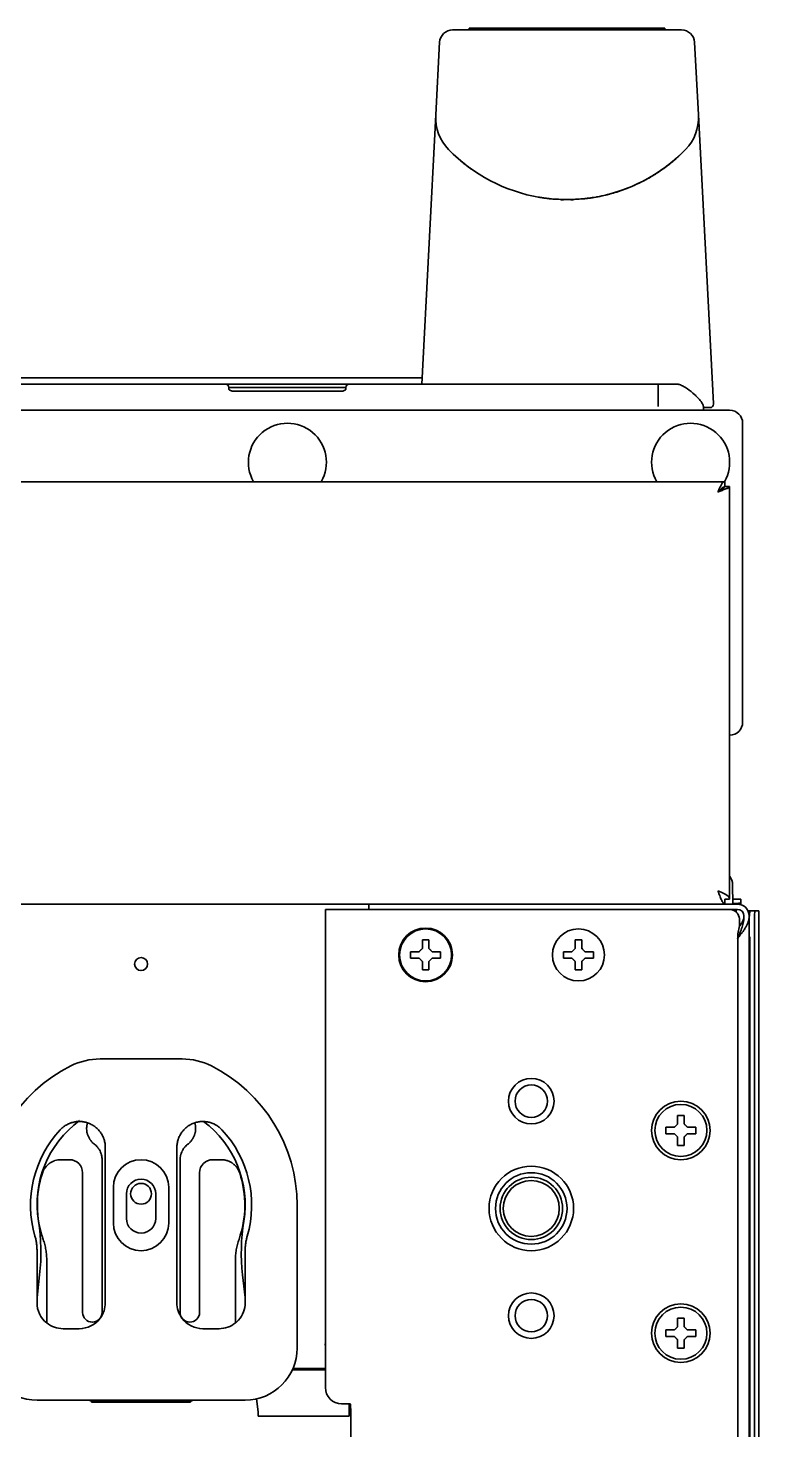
# Model space of a CAD drawing. Extents: x 6769 to 10051, y -94 to 2900.
# Drawn here: x 8959.7 to 9072.1, y 2684.2 to 2899.9 of the extents above; entities that cross this region are included whole.
import ezdxf

# ---------------------------------------------------------------- set-up
doc = ezdxf.new("R2010")
doc.units = 0
doc.header["$LTSCALE"] = 5
doc.layers.add('1', color=7, linetype='CONTINUOUS', true_color=0xffffff)

msp = doc.modelspace()

# ---------------------------------------------------------------- linework, layer by layer
at = {"layer": '1', "color": 7, "linetype": 'Continuous', "lineweight": 35}
for p, q in [((9024.96, 2899.63), (9029.97, 2899.63)), ((9027.51, 2899.93), (9029.51, 2899.93)), ((9027.51, 2899.93), (9027.51, 2899.63)), ((9029.51, 2899.93), (9055.61, 2899.93)), ((9029.97, 2899.63), (9055.16, 2899.63)), ((9055.16, 2899.63), (9060.17, 2899.63)), ((9055.61, 2899.93), (9057.61, 2899.93)), ((9057.61, 2899.93), (9057.61, 2899.63)), ((9022.96, 2897.73), (9022.38, 2886.58)), ((9062.75, 2886.58), (9062.16, 2897.73)), ((9020.21, 2845.13), (9022.38, 2886.58)), ((9062.75, 2886.58), (9065.08, 2842.15)), ((8942.55, 2846.13), (9020.26, 2846.13)), ((8942.57, 2845.13), (8990.06, 2845.13)), ((8990.07, 2845.13), (9009.06, 2845.13)), ((9009.06, 2845.13), (9056.56, 2845.13)), ((9056.56, 2845.13), (9059.55, 2845.13)), ((8990.57, 2844.63), (9008.56, 2844.63)), ((9007.81, 2844.06), (8991.31, 2844.06)), ((8538.56, 2841.13), (9067.56, 2841.13)), ((9063.52, 2841.7), (9063.55, 2841.7)), ((9063.55, 2841.7), (9063.52, 2841.7)), ((9063.55, 2841.7), (9063.56, 2841.13)), ((9064.58, 2841.53), (9063.58, 2841.53)), ((9069.56, 2793.13), (9069.56, 2839.13)), ((8539.32, 2830.13), (9066.8, 2830.13)), ((9066.8, 2830.13), (9066.8, 2829.37)), ((9067.56, 2829.33), (9067.56, 2765.89)), ((9068.01, 2768.16), (9068.06, 2765.13)), ((8594.07, 2765.13), (9012.06, 2765.13)), ((9012.06, 2764.33), (9012.06, 2765.13)), ((9012.06, 2765.13), (9014.06, 2765.13)), ((9014.06, 2765.13), (9068.76, 2765.13)), ((9067.56, 2765.89), (9066.82, 2765.89)), ((9069.26, 2765.93), (9068.05, 2765.93)), ((9069.26, 2765.93), (9069.26, 2765.93)), ((9069.26, 2765.34), (9069.26, 2765.93)), ((9069.26, 2765.34), (9069.26, 2765.06)), ((9005.4, 2764.33), (9068.76, 2764.33)), ((9005.4, 2764.33), (9005.4, 2690.77)), ((9012.06, 2764.33), (9014.06, 2764.33)), ((9068.56, 2763.94), (9068.56, 2764.33)), ((9070.68, 2764.13), (9070.38, 2764.13)), ((9070.56, 2763.33), (9070.56, 2252.93)), ((9070.68, 2764.13), (9071.48, 2764.13)), ((9072.06, 2764.13), (9071.48, 2764.13)), ((9072.06, 2764.13), (9072.06, 2764.13)), ((9072.06, 2170.23), (9072.06, 2764.13)), ((9068.83, 2760.57), (9069.06, 2761.78)), ((9070.58, 2757.62), (9070.58, 2762.13)), ((9071.38, 2762.13), (9071.38, 2172.23)), ((9068.82, 2759.86), (9068.82, 2681.61)), ((9070.6, 2758.13), (9070.6, 2760.13)), ((9070.6, 2760.13), (9070.65, 2760.13)), ((9070.65, 2760.13), (9070.65, 2758.13)), ((9018.51, 2757.33), (9018.51, 2757.83)), ((9018.51, 2756.83), (9018.51, 2757.33)), ((9023.11, 2757.83), (9023.11, 2757.33)), ((9023.11, 2757.33), (9023.11, 2756.83)), ((9042.01, 2757.33), (9042.01, 2757.83)), ((9042.01, 2756.83), (9042.01, 2757.33)), ((9046.61, 2757.83), (9046.61, 2757.33)), ((9046.61, 2757.33), (9046.61, 2756.83)), ((9070.56, 2757.63), (9070.6, 2757.63)), ((9070.6, 2657.13), (9070.6, 2758.13)), ((9070.65, 2758.13), (9070.65, 2657.13)), ((8970.76, 2741.33), (8983.37, 2741.33)), ((9057.76, 2730.33), (9057.76, 2730.83)), ((9062.36, 2730.83), (9062.36, 2730.33)), ((9057.76, 2729.83), (9057.76, 2730.33)), ((9062.36, 2730.33), (9062.36, 2729.83)), ((8971.56, 2703.83), (8971.56, 2727.7)), ((8982.56, 2727.7), (8982.56, 2703.83)), ((8966.07, 2725.83), (8964.75, 2725.83)), ((8971.06, 2725.83), (8971.06, 2702.33)), ((8983.06, 2702.33), (8983.06, 2725.83)), ((8989.38, 2725.83), (8988.06, 2725.83)), ((8968.06, 2702.33), (8968.06, 2723.83)), ((8986.06, 2723.83), (8986.06, 2702.33)), ((8972.81, 2721.58), (8972.81, 2716.08)), ((8974.81, 2720.58), (8974.81, 2716.78)), ((8979.31, 2716.78), (8979.31, 2720.58)), ((8981.31, 2716.08), (8981.31, 2721.58)), ((9001.06, 2718.83), (9001.06, 2696.83)), ((8961.06, 2711.83), (8961.06, 2703.83)), ((8993.06, 2703.83), (8993.06, 2711.83)), ((8962.56, 2710.27), (8962.56, 2700.7)), ((8991.56, 2700.7), (8991.56, 2710.27)), ((8961.06, 2704.65), (8961.46, 2708.13)), ((8992.66, 2708.13), (8993.06, 2704.65)), ((8965.06, 2699.83), (8967.56, 2699.83)), ((8986.56, 2699.83), (8989.06, 2699.83)), ((9057.76, 2699.13), (9057.76, 2699.63)), ((9057.76, 2698.63), (9057.76, 2699.13)), ((9062.36, 2699.63), (9062.36, 2699.13)), ((9062.36, 2699.13), (9062.36, 2698.63)), ((9005.4, 2693.51), (9000.34, 2693.51)), ((9005.4, 2693.71), (9000.43, 2693.71)), ((8993.06, 2688.83), (8961.06, 2688.83)), ((8969.08, 2688.83), (8969.56, 2688.63)), ((8969.46, 2688.53), (8969.46, 2688.67)), ((8984.66, 2688.53), (8969.46, 2688.53)), ((8969.56, 2688.63), (8969.56, 2688.53)), ((8969.56, 2688.63), (8984.56, 2688.63)), ((8984.56, 2688.63), (8984.97, 2688.79)), ((8984.56, 2688.53), (8984.56, 2688.63)), ((8984.66, 2688.67), (8984.66, 2688.53)), ((8994.83, 2689.02), (8995.06, 2687.03)), ((9007.9, 2688.27), (9009.23, 2688.27)), ((9009.06, 2687.03), (9009.06, 2688.27)), ((9009.23, 2688.27), (9009.26, 2688.24)), ((9009.26, 2687.86), (9009.26, 2688.24)), ((9009.26, 2687.86), (9009.31, 2687.33)), ((8995.06, 2687.03), (8995.06, 2686.37)), ((8995.06, 2686.37), (9009.06, 2686.37)), ((9009.06, 2687.03), (9009.06, 2686.37)), ((9009.31, 2682.13), (9009.31, 2687.33))]:
    msp.add_line(p, q, dxfattribs=at)
for centre, radius in [((9020.81, 2757.33), 4.13), ((9020.81, 2757.33), 4), ((9044.31, 2757.33), 4), ((8977.06, 2755.93), 1), ((9037.06, 2734.83), 3.5), ((9037.06, 2734.83), 2.5), ((9060.06, 2730.33), 4.5), ((9060.06, 2730.33), 4), ((9037.06, 2718.33), 6.5), ((8977.06, 2720.58), 1.6), ((9037.06, 2718.33), 5.5), ((9037.06, 2718.33), 4.8), ((9037.06, 2718.33), 4.3), ((9037.06, 2701.83), 3.5), ((9037.06, 2701.83), 2.5), ((9060.06, 2699.13), 4.5), ((9060.06, 2699.13), 4)]:
    msp.add_circle(centre, radius, dxfattribs=at)
for centre, radius, start, end in [((9024.96, 2897.63), 2, 90, 177), ((9060.17, 2897.63), 2, 3, 90), ((9029.37, 2886.21), 7, 177, 180.4098), ((9029.37, 2886.11), 7, 177, 224.1229), ((9055.76, 2886.11), 7, 315.8771, 3), ((9055.76, 2886.21), 7, 358.8701, 3), ((9042.56, 2898.91), 25.38, 224.1229, 260.5127), ((9042.56, 2898.91), 25.38, 279.4873, 315.8771), ((8990.06, 2844.63), 0.5, 0, 90), ((9009.06, 2844.63), 0.5, 90, 180), ((9064.58, 2842.03), 0.5, 270, 3), ((9064.58, 2842.13), 0.5, 354.7024, 3), ((9067.56, 2839.13), 2, 0, 90), ((8999.56, 2833.13), 6, 329.9728, 210.0272), ((9061.56, 2833.13), 6, 329.9728, 210.0272), ((9067.56, 2793.13), 2, 270, 0), ((9066.01, 2768.13), 2, 1, 39.0739), ((9068.76, 2763.33), 1.8, 0, 90), ((9068.76, 2763.33), 1, 0, 90), ((8970.76, 2731.33), 10, 90, 116.7655), ((8983.37, 2731.33), 10, 63.2345, 90), ((8977.06, 2718.83), 24, 116.7655, 180), ((8977.06, 2718.83), 24, 0, 63.2345), ((8977.06, 2718.93), 16, 126.2491, 189.2278), ((8977.06, 2718.93), 16, 350.7722, 53.1121), ((8977.06, 2718.83), 17, 136.9472, 196.2606), ((8977.06, 2718.83), 17, 343.7394, 43.0512), ((8977.06, 2721.58), 4.25, 0, 180), ((8977.06, 2718.83), 15.95, 162.0029, 199.2463), ((8977.06, 2720.58), 2.25, 0, 180), ((8977.06, 2718.83), 15.95, 340.7537, 17.9971), ((8931.66, 2711.55), 30, 353.4511, 9.2278), ((8977.06, 2716.08), 4.25, 180, 0), ((8977.06, 2716.78), 2.25, 180, 0), ((9022.47, 2711.55), 30, 170.7722, 186.5489), ((8961.06, 2696.83), 8, 180, 270), ((8993.06, 2696.83), 8, 270, 0)]:
    msp.add_arc(centre, radius, start, end, dxfattribs=at)
for centre, major_axis, ratio, start_param, end_param in [((9067.26, 2765.34), (-2, 0), 0.052336, 1.981169, 3.141593), ((9067.56, 2762.82), (-0.95, -1.16), 0.998075, 2.485438, 3.826471), ((9070.68, 2762.13), (0, -2), 0.052336, 3.141593, 4.712389), ((9071.48, 2762.13), (0, 2), 0.052336, 0, 1.570796), ((9069.06, 2763.2), (0, -1.41), 0.006171, 0.032351, 1.304988), ((9068.83, 2759.86), (0, -0.707), 0.006171, 3.173944, 4.71856), ((8966.06, 2723.82), (-1.42, -1.42), 0.998783, 2.356803, 3.926382), ((8988.07, 2723.82), (1.42, -1.42), 0.998783, 2.356803, 3.926382), ((8965.06, 2703.83), (2.83, 2.83), 0.999695, 2.356347, 3.251938), ((8967.56, 2703.83), (-2.83, 2.83), 0.999695, 3.290549, 3.926839), ((8986.56, 2703.83), (2.83, 2.83), 0.999695, 2.356347, 2.992639), ((8989.06, 2703.83), (-2.83, 2.83), 0.999695, 3.197702, 3.926839), ((8965.06, 2703.83), (2.83, 2.83), 0.999695, 3.251938, 3.926839), ((8967.56, 2703.83), (-2.83, 2.83), 0.999695, 2.356347, 3.276261), ((8969.57, 2702.33), (1.06, 1.06), 0.998783, 2.356803, 3.926991), ((8969.56, 2702.33), (-1.06, 1.06), 0.998783, 2.356195, 3.264228), ((8969.56, 2702.33), (-1.06, 1.06), 0.998783, 3.302332, 3.926382), ((8984.57, 2702.33), (1.06, 1.06), 0.998783, 2.356803, 2.980862), ((8984.57, 2702.33), (1.06, 1.06), 0.998783, 3.018958, 3.926991), ((8986.56, 2703.83), (2.83, 2.83), 0.999695, 3.006925, 3.926839), ((8984.56, 2702.33), (-1.06, 1.06), 0.998783, 2.356195, 3.926382), ((8989.06, 2703.83), (-2.83, 2.83), 0.999695, 2.356347, 3.031247), ((9005.38, 2696.55), (0, -1), 0.017455, 1.570796, 2.879793), ((9007.9, 2690.77), (1.77, 1.77), 0.999695, 2.356347, 3.926839)]:
    msp.add_ellipse(centre, major_axis=major_axis, ratio=ratio, start_param=start_param, end_param=end_param, dxfattribs=at)
for points, knots in [([(9028.03, 2878.11), (9028.01, 2878.11), (9028, 2878.12), (9027.92, 2878.18), (9027.82, 2878.25), (9027.72, 2878.32), (9027.65, 2878.37), (9027.62, 2878.39), (9027.46, 2878.51), (9027.33, 2878.61), (9027.08, 2878.8), (9026.96, 2878.89), (9026.73, 2879.07), (9026.62, 2879.16), (9026.4, 2879.34), (9026.3, 2879.43), (9026.17, 2879.53), (9026.15, 2879.55), (9026.1, 2879.59), (9026.08, 2879.61), (9026.01, 2879.67), (9025.96, 2879.71), (9025.83, 2879.83), (9025.75, 2879.9), (9025.6, 2880.03), (9025.53, 2880.1), (9025.44, 2880.18), (9025.41, 2880.21), (9025.37, 2880.24), (9025.35, 2880.26), (9025.33, 2880.28), (9025.32, 2880.29), (9025.31, 2880.29), (9025.26, 2880.34), (9025.22, 2880.38), (9025.17, 2880.43), (9025.15, 2880.44), (9025.14, 2880.46), (9025.14, 2880.46), (9025.14, 2880.46), (9025.14, 2880.46), (9025.14, 2880.46)], [0, 0, 0, 0, 0.007534, 0.007534, 0.050336, 0.071737, 0.071737, 0.093138, 0.093138, 0.178743, 0.178743, 0.264347, 0.264347, 0.349952, 0.349952, 0.435557, 0.435557, 0.456958, 0.456958, 0.478359, 0.478359, 0.521161, 0.521161, 0.606766, 0.606766, 0.692371, 0.692371, 0.735173, 0.735173, 0.756574, 0.767275, 0.767275, 0.777975, 0.777975, 0.86358, 0.86358, 0.949184, 0.949184, 0.991987, 0.991987, 1, 1, 1, 1]), ([(9025.16, 2880.44), (9025.16, 2880.44), (9025.16, 2880.44), (9025.17, 2880.43), (9025.22, 2880.38), (9025.25, 2880.35)], [0, 0, 0, 0, 0.035881, 0.57585, 1, 1, 1, 1]), ([(9047.11, 2873.94), (9047.38, 2873.99), (9047.65, 2874.04), (9048.3, 2874.18), (9048.68, 2874.27), (9049.44, 2874.48), (9049.82, 2874.58), (9050.38, 2874.76), (9050.56, 2874.82), (9050.84, 2874.92), (9050.93, 2874.95), (9051.12, 2875.01), (9051.21, 2875.05), (9051.66, 2875.21), (9052.02, 2875.35), (9052.73, 2875.65), (9053.07, 2875.8), (9053.75, 2876.12), (9054.08, 2876.29), (9054.74, 2876.63), (9055.06, 2876.81), (9055.45, 2877.04), (9055.52, 2877.09), (9055.68, 2877.18), (9055.76, 2877.23), (9055.99, 2877.37), (9056.14, 2877.46), (9056.43, 2877.65), (9056.58, 2877.75), (9056.79, 2877.89), (9056.86, 2877.94), (9057, 2878.04), (9057.07, 2878.08), (9057.28, 2878.23), (9057.41, 2878.32), (9057.67, 2878.51), (9057.8, 2878.61), (9058.05, 2878.8), (9058.16, 2878.89), (9058.4, 2879.07), (9058.51, 2879.16), (9058.67, 2879.3), (9058.73, 2879.34), (9058.83, 2879.43), (9058.88, 2879.47), (9059.03, 2879.59), (9059.12, 2879.67), (9059.3, 2879.83), (9059.38, 2879.9), (9059.53, 2880.03), (9059.6, 2880.1), (9059.68, 2880.17), (9059.69, 2880.18), (9059.72, 2880.21), (9059.76, 2880.24), (9059.8, 2880.28), (9059.87, 2880.34), (9059.9, 2880.38), (9059.96, 2880.43), (9059.98, 2880.44), (9059.99, 2880.45), (9059.99, 2880.45), (9059.99, 2880.46), (9059.99, 2880.46), (9059.99, 2880.46), (9059.99, 2880.46), (9059.99, 2880.46), (9059.97, 2880.44), (9059.95, 2880.42), (9059.91, 2880.38), (9059.88, 2880.36), (9059.85, 2880.33), (9059.83, 2880.31), (9059.82, 2880.3), (9059.78, 2880.26), (9059.76, 2880.24), (9059.71, 2880.2), (9059.7, 2880.19), (9059.67, 2880.16), (9059.65, 2880.15), (9059.58, 2880.07), (9059.51, 2880.01), (9059.35, 2879.87), (9059.27, 2879.8), (9059.09, 2879.65), (9059, 2879.57), (9058.8, 2879.4), (9058.7, 2879.32), (9058.56, 2879.2), (9058.53, 2879.18), (9058.48, 2879.14), (9058.39, 2879.07), (9058.31, 2879), (9058.13, 2878.86), (9058.01, 2878.77), (9057.76, 2878.58), (9057.63, 2878.49), (9057.24, 2878.2), (9056.97, 2878.01), (9056.55, 2877.73), (9056.4, 2877.63), (9056.18, 2877.49), (9056.1, 2877.44), (9055.95, 2877.35), (9055.88, 2877.3), (9055.5, 2877.07), (9055.19, 2876.89), (9054.55, 2876.53), (9054.22, 2876.36), (9053.56, 2876.03), (9053.22, 2875.87), (9052.53, 2875.56), (9052.18, 2875.42), (9051.73, 2875.24), (9051.64, 2875.21), (9051.46, 2875.14), (9051.37, 2875.1), (9051.1, 2875), (9050.91, 2874.94), (9050.36, 2874.75), (9049.99, 2874.64), (9049.24, 2874.42), (9048.87, 2874.32), (9048.1, 2874.14), (9047.72, 2874.05), (9046.95, 2873.91), (9046.56, 2873.84), (9046.16, 2873.79)], [0, 0, 0, 0, 0.021926, 0.021926, 0.053477, 0.053477, 0.085028, 0.085028, 0.100803, 0.100803, 0.108691, 0.108691, 0.116579, 0.116579, 0.148129, 0.148129, 0.17968, 0.17968, 0.211231, 0.211231, 0.242782, 0.242782, 0.250669, 0.250669, 0.258557, 0.258557, 0.274332, 0.274332, 0.290108, 0.290108, 0.297995, 0.297995, 0.305883, 0.305883, 0.321659, 0.321659, 0.337434, 0.337434, 0.353209, 0.353209, 0.368985, 0.368985, 0.376872, 0.376872, 0.38476, 0.38476, 0.400535, 0.400535, 0.416311, 0.416311, 0.432086, 0.432086, 0.43603, 0.43603, 0.439974, 0.447862, 0.447862, 0.463637, 0.463637, 0.479412, 0.479412, 0.481384, 0.481384, 0.483356, 0.483356, 0.4873, 0.495188, 0.495188, 0.510963, 0.510963, 0.518851, 0.522795, 0.522795, 0.526738, 0.526738, 0.534626, 0.534626, 0.53857, 0.53857, 0.542514, 0.542514, 0.558289, 0.558289, 0.574065, 0.574065, 0.58984, 0.58984, 0.605615, 0.605615, 0.609559, 0.609559, 0.613503, 0.621391, 0.621391, 0.637166, 0.637166, 0.652942, 0.652942, 0.684492, 0.684492, 0.700268, 0.700268, 0.708155, 0.708155, 0.716043, 0.716043, 0.747594, 0.747594, 0.779145, 0.779145, 0.810695, 0.810695, 0.842246, 0.842246, 0.850134, 0.850134, 0.858022, 0.858022, 0.873797, 0.873797, 0.905348, 0.905348, 0.936898, 0.936898, 0.968449, 0.968449, 1, 1, 1, 1]), ([(9059.99, 2880.46), (9059.99, 2880.46), (9059.98, 2880.45), (9059.96, 2880.43), (9059.95, 2880.41), (9059.92, 2880.39), (9059.91, 2880.38), (9059.89, 2880.37), (9059.88, 2880.36), (9059.86, 2880.34), (9059.85, 2880.33), (9059.84, 2880.31), (9059.83, 2880.31), (9059.83, 2880.31)], [0, 0, 0, 0, 0.385017, 0.385017, 0.616564, 0.616564, 0.732338, 0.732338, 0.848112, 0.848112, 0.963885, 0.963885, 1, 1, 1, 1]), ([(9038.38, 2873.88), (9038.55, 2873.85), (9038.72, 2873.82), (9039.07, 2873.77), (9039.24, 2873.75), (9039.75, 2873.69), (9040.1, 2873.65), (9040.8, 2873.6), (9041.14, 2873.58), (9041.85, 2873.55), (9042.2, 2873.54), (9042.73, 2873.54), (9042.9, 2873.55), (9043.17, 2873.55), (9043.26, 2873.55), (9043.43, 2873.56), (9043.52, 2873.56), (9043.96, 2873.58), (9044.32, 2873.6), (9044.84, 2873.64), (9045.02, 2873.65), (9045.37, 2873.69), (9045.54, 2873.71), (9045.89, 2873.75), (9046.06, 2873.77), (9046.41, 2873.82), (9046.58, 2873.85), (9046.75, 2873.88)], [0, 0, 0, 0, 0.0625, 0.0625, 0.125, 0.125, 0.25, 0.25, 0.375, 0.375, 0.5, 0.5, 0.5625, 0.5625, 0.59375, 0.59375, 0.625, 0.625, 0.75, 0.75, 0.8125, 0.8125, 0.875, 0.875, 0.9375, 0.9375, 1, 1, 1, 1]), ([(9040.89, 2873.58), (9040.55, 2873.61), (9040.21, 2873.64), (9039.7, 2873.69), (9039.53, 2873.71), (9039.36, 2873.73)], [0, 0, 0, 0, 0.660931, 0.660931, 1, 1, 1, 1]), ([(9045.81, 2873.74), (9045.59, 2873.71), (9045.37, 2873.68), (9045.07, 2873.65), (9044.99, 2873.64), (9044.91, 2873.64)], [0, 0, 0, 0, 0.736841, 0.736841, 1, 1, 1, 1]), ([(9063.52, 2841.7), (9063.51, 2841.77), (9063.45, 2842.12), (9063.07, 2842.59), (9062.61, 2843.11), (9061.97, 2843.73), (9061.26, 2844.31), (9060.47, 2844.82), (9060.06, 2845), (9059.87, 2845.07)], [0, 0, 0, 0, 0.035403, 0.207191, 0.33685, 0.444586, 0.727808, 0.878963, 1, 1, 1, 1]), ([(8990.56, 2844.63), (8990.56, 2844.63), (8990.56, 2844.63), (8990.56, 2844.63), (8990.56, 2844.63), (8990.56, 2844.62), (8990.56, 2844.62), (8990.56, 2844.61), (8990.56, 2844.6), (8990.56, 2844.58), (8990.56, 2844.56), (8990.56, 2844.54), (8990.56, 2844.53), (8990.56, 2844.49), (8990.56, 2844.46), (8990.56, 2844.4), (8990.56, 2844.37), (8990.56, 2844.34)], [0, 0, 0, 0, 0.013866, 0.013866, 0.029519, 0.060825, 0.123436, 0.123436, 0.24866, 0.24866, 0.373883, 0.373883, 0.499107, 0.499107, 0.749553, 0.749553, 1, 1, 1, 1]), ([(8991.31, 2844.06), (8991.27, 2844.06), (8991.14, 2844.06), (8990.93, 2844.11), (8990.73, 2844.19), (8990.6, 2844.3), (8990.57, 2844.35), (8990.56, 2844.36), (8990.56, 2844.36)], [0, 0, 0, 0, 0.090677, 0.276514, 0.468478, 0.672064, 0.894722, 1, 1, 1, 1]), ([(9008.56, 2844.36), (9008.56, 2844.36), (9008.56, 2844.34), (9008.49, 2844.26), (9008.32, 2844.15), (9008.08, 2844.07), (9007.91, 2844.06), (9007.81, 2844.06)], [0, 0, 0, 0, 0.182532, 0.407054, 0.605861, 0.811192, 1, 1, 1, 1]), ([(9008.56, 2844.34), (9008.56, 2844.37), (9008.56, 2844.4), (9008.56, 2844.46), (9008.56, 2844.49), (9008.56, 2844.53), (9008.56, 2844.54), (9008.56, 2844.56), (9008.56, 2844.58), (9008.56, 2844.6), (9008.56, 2844.61), (9008.56, 2844.62), (9008.56, 2844.62), (9008.56, 2844.63), (9008.56, 2844.63), (9008.56, 2844.63), (9008.56, 2844.63), (9008.56, 2844.63)], [0, 0, 0, 0, 0.250217, 0.250217, 0.500434, 0.500434, 0.625542, 0.625542, 0.75065, 0.75065, 0.875759, 0.875759, 0.938313, 0.96959, 0.985229, 0.985229, 1, 1, 1, 1]), ([(9067.55, 2829.38), (9067.54, 2829.35), (9067.51, 2829.33), (9067.45, 2829.27), (9067.4, 2829.24), (9067.3, 2829.18), (9067.24, 2829.14), (9067.11, 2829.08), (9067.03, 2829.05), (9066.87, 2828.98), (9066.78, 2828.95), (9066.6, 2828.88), (9066.5, 2828.84), (9066.3, 2828.76), (9066.19, 2828.72), (9065.98, 2828.64), (9065.87, 2828.6), (9065.76, 2828.56)], [0, 0, 0, 0, 0.125, 0.125, 0.25, 0.25, 0.375, 0.375, 0.5, 0.5, 0.625, 0.625, 0.75, 0.75, 0.875, 0.875, 1, 1, 1, 1]), ([(9066.76, 2829.37), (9066.75, 2829.34), (9066.73, 2829.29), (9066.69, 2829.21), (9066.63, 2829.14), (9066.56, 2829.06), (9066.47, 2828.98), (9066.38, 2828.9), (9066.29, 2828.83), (9066.24, 2828.79), (9066.23, 2828.78)], [0, 0, 0, 0, 0.135932, 0.272461, 0.408991, 0.54552, 0.682049, 0.818579, 0.955108, 1, 1, 1, 1]), ([(9066.49, 2829.13), (9066.5, 2829.13), (9066.51, 2829.13), (9066.54, 2829.14), (9066.55, 2829.15), (9066.56, 2829.16), (9066.57, 2829.17), (9066.58, 2829.18), (9066.59, 2829.18), (9066.6, 2829.19), (9066.6, 2829.2), (9066.62, 2829.21), (9066.62, 2829.22), (9066.63, 2829.23), (9066.63, 2829.23), (9066.63, 2829.23)], [0, 0, 0, 0, 0.249608, 0.249608, 0.499217, 0.499217, 0.624021, 0.624021, 0.748825, 0.748825, 0.873629, 0.873629, 0.998434, 0.998434, 1, 1, 1, 1]), ([(9066.82, 2765.14), (9066.78, 2765.16), (9066.73, 2765.18), (9066.64, 2765.26), (9066.6, 2765.3), (9066.51, 2765.42), (9066.47, 2765.49), (9066.38, 2765.65), (9066.34, 2765.73), (9066.25, 2765.92), (9066.2, 2766.02), (9066.12, 2766.23), (9066.07, 2766.34), (9065.98, 2766.57), (9065.94, 2766.69), (9065.85, 2766.92), (9065.81, 2767.04), (9065.76, 2767.16)], [0, 0, 0, 0, 0.125, 0.125, 0.25, 0.25, 0.375, 0.375, 0.5, 0.5, 0.625, 0.625, 0.75, 0.75, 0.875, 0.875, 1, 1, 1, 1]), ([(9068.76, 2759.86), (9068.78, 2759.9), (9068.8, 2759.93), (9068.83, 2760.01), (9068.85, 2760.04), (9068.9, 2760.15), (9068.93, 2760.22), (9069.02, 2760.44), (9069.09, 2760.58), (9069.27, 2761.02), (9069.38, 2761.3), (9069.56, 2761.88), (9069.64, 2762.17), (9069.71, 2762.6), (9069.73, 2762.75), (9069.75, 2762.96), (9069.76, 2763.04), (9069.76, 2763.18), (9069.76, 2763.25), (9069.76, 2763.33)], [0, 0, 0, 0, 0.03125, 0.03125, 0.0625, 0.0625, 0.125, 0.125, 0.25, 0.25, 0.5, 0.5, 0.75, 0.75, 0.875, 0.875, 0.9375, 0.9375, 1, 1, 1, 1]), ([(9070.56, 2763.33), (9070.56, 2763.29), (9070.56, 2763.25), (9070.56, 2763.18), (9070.55, 2763.07), (9070.54, 2762.96), (9070.51, 2762.75), (9070.47, 2762.61), (9070.41, 2762.39), (9070.38, 2762.32), (9070.34, 2762.21), (9070.32, 2762.17), (9070.29, 2762.1), (9070.28, 2762.07), (9070.2, 2761.88), (9070.12, 2761.74), (9069.95, 2761.45), (9069.86, 2761.3), (9069.67, 2761.02), (9069.56, 2760.87), (9069.4, 2760.66), (9069.34, 2760.58), (9069.26, 2760.48), (9069.23, 2760.44), (9069.17, 2760.37), (9069.14, 2760.33), (9069, 2760.15), (9068.88, 2760.01), (9068.76, 2759.86)], [0, 0, 0, 0, 0.03125, 0.03125, 0.0625, 0.125, 0.125, 0.25, 0.25, 0.3125, 0.3125, 0.34375, 0.34375, 0.375, 0.375, 0.5, 0.5, 0.625, 0.625, 0.75, 0.75, 0.8125, 0.8125, 0.84375, 0.84375, 0.875, 0.875, 1, 1, 1, 1]), ([(9069.06, 2762.82), (9069.06, 2762.88), (9069.06, 2762.94), (9069.05, 2763.05), (9069.04, 2763.11), (9069.03, 2763.16)], [0, 0, 0, 0, 0.5, 0.5, 1, 1, 1, 1]), ([(9069.76, 2763.33), (9069.76, 2763.24), (9069.76, 2763.16), (9069.74, 2763.06), (9069.74, 2763.04), (9069.73, 2762.99), (9069.73, 2762.97), (9069.71, 2762.91), (9069.7, 2762.87), (9069.66, 2762.74), (9069.63, 2762.66), (9069.56, 2762.49), (9069.52, 2762.41), (9069.42, 2762.24), (9069.37, 2762.16), (9069.27, 2761.99), (9069.21, 2761.91), (9069.14, 2761.81), (9069.13, 2761.8), (9069.12, 2761.78)], [0, 0, 0, 0, 0.161999, 0.161999, 0.202498, 0.202498, 0.242998, 0.242998, 0.323997, 0.323997, 0.485996, 0.485996, 0.647995, 0.647995, 0.809994, 0.809994, 0.971992, 0.971992, 1, 1, 1, 1]), ([(9021.31, 2759.63), (9021.31, 2759.42), (9021.31, 2759.21), (9021.31, 2758.89), (9021.31, 2758.78), (9021.31, 2758.55), (9021.31, 2758.44), (9021.31, 2758.33)], [0, 0, 0, 0, 0.5, 0.5, 0.75, 0.75, 1, 1, 1, 1]), ([(9044.81, 2759.63), (9044.81, 2759.42), (9044.81, 2759.21), (9044.81, 2758.89), (9044.81, 2758.78), (9044.81, 2758.55), (9044.81, 2758.44), (9044.81, 2758.33)], [0, 0, 0, 0, 0.5, 0.5, 0.75, 0.75, 1, 1, 1, 1]), ([(9018.51, 2757.83), (9018.72, 2757.83), (9018.93, 2757.83), (9019.25, 2757.83), (9019.36, 2757.83), (9019.59, 2757.83), (9019.7, 2757.83), (9019.81, 2757.83)], [0, 0, 0, 0, 0.5, 0.5, 0.75, 0.75, 1, 1, 1, 1]), ([(9023.11, 2756.83), (9022.91, 2756.83), (9022.7, 2756.83), (9022.38, 2756.83), (9022.27, 2756.83), (9022.04, 2756.83), (9021.93, 2756.83), (9021.81, 2756.83)], [0, 0, 0, 0, 0.5, 0.5, 0.75, 0.75, 1, 1, 1, 1]), ([(9042.01, 2757.83), (9042.22, 2757.83), (9042.43, 2757.83), (9042.75, 2757.83), (9042.86, 2757.83), (9043.09, 2757.83), (9043.2, 2757.83), (9043.31, 2757.83)], [0, 0, 0, 0, 0.5, 0.5, 0.75, 0.75, 1, 1, 1, 1]), ([(9046.61, 2756.83), (9046.41, 2756.83), (9046.2, 2756.83), (9045.88, 2756.83), (9045.77, 2756.83), (9045.54, 2756.83), (9045.43, 2756.83), (9045.31, 2756.83)], [0, 0, 0, 0, 0.5, 0.5, 0.75, 0.75, 1, 1, 1, 1]), ([(9020.31, 2755.03), (9020.31, 2755.23), (9020.31, 2755.44), (9020.31, 2755.76), (9020.31, 2755.87), (9020.31, 2756.1), (9020.31, 2756.21), (9020.31, 2756.33)], [0, 0, 0, 0, 0.5, 0.5, 0.75, 0.75, 1, 1, 1, 1]), ([(9043.81, 2755.03), (9043.81, 2755.23), (9043.81, 2755.44), (9043.81, 2755.76), (9043.81, 2755.87), (9043.81, 2756.1), (9043.81, 2756.21), (9043.81, 2756.33)], [0, 0, 0, 0, 0.5, 0.5, 0.75, 0.75, 1, 1, 1, 1]), ([(8968.82, 2731.5), (8968.64, 2731.56), (8968.46, 2731.61), (8968.08, 2731.67), (8967.9, 2731.69), (8967.66, 2731.7), (8967.61, 2731.7), (8967.51, 2731.7), (8967.47, 2731.7), (8967.32, 2731.7), (8967.23, 2731.69), (8966.95, 2731.66), (8966.76, 2731.62), (8966.48, 2731.55), (8966.39, 2731.53), (8966.26, 2731.48), (8966.21, 2731.47), (8966.12, 2731.43), (8966.08, 2731.42), (8965.86, 2731.32), (8965.69, 2731.24), (8965.36, 2731.05), (8965.21, 2730.94), (8965.02, 2730.79), (8964.99, 2730.76), (8964.91, 2730.7), (8964.81, 2730.6), (8964.71, 2730.5), (8964.64, 2730.43)], [0, 0, 0, 0, 0.125, 0.125, 0.25, 0.25, 0.28125, 0.28125, 0.3125, 0.3125, 0.375, 0.375, 0.5, 0.5, 0.5625, 0.5625, 0.59375, 0.59375, 0.625, 0.625, 0.75, 0.75, 0.875, 0.875, 0.90625, 0.90625, 0.9375, 1, 1, 1, 1]), ([(8968.82, 2731.5), (8968.78, 2731.35), (8968.74, 2731.21), (8968.71, 2731.02), (8968.71, 2730.98), (8968.7, 2730.9), (8968.7, 2730.86), (8968.69, 2730.75), (8968.68, 2730.67), (8968.69, 2730.44), (8968.7, 2730.29), (8968.73, 2730.06), (8968.75, 2729.99), (8968.78, 2729.88), (8968.79, 2729.84), (8968.81, 2729.77), (8968.82, 2729.73), (8968.88, 2729.55), (8968.93, 2729.41), (8969.04, 2729.2), (8969.09, 2729.1), (8969.15, 2729), (8969.19, 2728.94), (8969.22, 2728.91), (8969.33, 2728.75), (8969.43, 2728.63), (8969.64, 2728.41), (8969.75, 2728.31), (8969.88, 2728.22)], [0, 0, 0, 0, 0.125, 0.125, 0.15625, 0.15625, 0.1875, 0.1875, 0.25, 0.25, 0.375, 0.375, 0.4375, 0.4375, 0.46875, 0.46875, 0.5, 0.5, 0.625, 0.625, 0.6875, 0.71875, 0.71875, 0.75, 0.75, 0.875, 0.875, 1, 1, 1, 1]), ([(8971.56, 2727.7), (8971.56, 2727.91), (8971.55, 2728.12), (8971.48, 2728.53), (8971.44, 2728.73), (8971.36, 2728.96), (8971.35, 2728.98), (8971.34, 2729.03), (8971.33, 2729.06), (8971.3, 2729.13), (8971.28, 2729.18), (8971.22, 2729.32), (8971.18, 2729.42), (8971.04, 2729.7), (8970.93, 2729.87), (8970.78, 2730.09), (8970.75, 2730.13), (8970.7, 2730.19), (8970.68, 2730.21), (8970.65, 2730.25), (8970.56, 2730.35), (8970.47, 2730.45), (8970.26, 2730.67), (8970.1, 2730.81), (8969.89, 2730.96), (8969.84, 2730.99), (8969.76, 2731.05), (8969.71, 2731.08), (8969.58, 2731.16), (8969.49, 2731.21), (8969.21, 2731.35), (8969.02, 2731.43), (8968.82, 2731.5)], [0, 0, 0, 0, 0.125, 0.125, 0.25, 0.25, 0.265625, 0.265625, 0.28125, 0.28125, 0.3125, 0.3125, 0.375, 0.375, 0.5, 0.5, 0.53125, 0.53125, 0.546875, 0.546875, 0.5625, 0.625, 0.625, 0.75, 0.75, 0.78125, 0.78125, 0.8125, 0.8125, 0.875, 0.875, 1, 1, 1, 1]), ([(8985.31, 2731.5), (8985.11, 2731.43), (8984.92, 2731.35), (8984.64, 2731.21), (8984.55, 2731.16), (8984.42, 2731.08), (8984.37, 2731.05), (8984.28, 2730.99), (8984.24, 2730.96), (8984.03, 2730.81), (8983.87, 2730.67), (8983.65, 2730.45), (8983.57, 2730.35), (8983.48, 2730.25), (8983.45, 2730.21), (8983.43, 2730.19), (8983.38, 2730.13), (8983.35, 2730.09), (8983.2, 2729.87), (8983.09, 2729.7), (8982.95, 2729.42), (8982.91, 2729.32), (8982.85, 2729.18), (8982.83, 2729.13), (8982.8, 2729.06), (8982.79, 2729.03), (8982.77, 2728.98), (8982.77, 2728.96), (8982.69, 2728.73), (8982.65, 2728.53), (8982.58, 2728.12), (8982.56, 2727.91), (8982.56, 2727.7)], [0, 0, 0, 0, 0.125, 0.125, 0.1875, 0.1875, 0.21875, 0.21875, 0.25, 0.25, 0.375, 0.375, 0.4375, 0.453125, 0.453125, 0.46875, 0.46875, 0.5, 0.5, 0.625, 0.625, 0.6875, 0.6875, 0.71875, 0.71875, 0.734375, 0.734375, 0.75, 0.75, 0.875, 0.875, 1, 1, 1, 1]), ([(8984.25, 2728.22), (8984.38, 2728.31), (8984.49, 2728.41), (8984.7, 2728.63), (8984.8, 2728.75), (8984.91, 2728.91), (8984.93, 2728.94), (8984.98, 2729), (8985.04, 2729.1), (8985.09, 2729.2), (8985.19, 2729.41), (8985.25, 2729.55), (8985.31, 2729.73), (8985.32, 2729.77), (8985.34, 2729.84), (8985.35, 2729.88), (8985.38, 2729.99), (8985.39, 2730.06), (8985.43, 2730.29), (8985.44, 2730.44), (8985.44, 2730.67), (8985.44, 2730.75), (8985.43, 2730.86), (8985.43, 2730.9), (8985.42, 2730.98), (8985.42, 2731.02), (8985.39, 2731.21), (8985.35, 2731.35), (8985.31, 2731.5)], [0, 0, 0, 0, 0.125, 0.125, 0.25, 0.25, 0.28125, 0.28125, 0.3125, 0.375, 0.375, 0.5, 0.5, 0.53125, 0.53125, 0.5625, 0.5625, 0.625, 0.625, 0.75, 0.75, 0.8125, 0.8125, 0.84375, 0.84375, 0.875, 0.875, 1, 1, 1, 1]), ([(8989.49, 2730.43), (8989.36, 2730.57), (8989.22, 2730.7), (8988.92, 2730.94), (8988.77, 2731.04), (8988.56, 2731.17), (8988.52, 2731.19), (8988.44, 2731.24), (8988.39, 2731.26), (8988.27, 2731.32), (8988.18, 2731.36), (8987.92, 2731.47), (8987.74, 2731.53), (8987.46, 2731.6), (8987.37, 2731.62), (8987.23, 2731.65), (8987.18, 2731.65), (8987.09, 2731.67), (8987.04, 2731.67), (8986.8, 2731.7), (8986.61, 2731.71), (8986.24, 2731.69), (8986.05, 2731.67), (8985.81, 2731.63), (8985.77, 2731.62), (8985.67, 2731.6), (8985.53, 2731.57), (8985.4, 2731.53), (8985.31, 2731.5)], [0, 0, 0, 0, 0.125, 0.125, 0.25, 0.25, 0.28125, 0.28125, 0.3125, 0.3125, 0.375, 0.375, 0.5, 0.5, 0.5625, 0.5625, 0.59375, 0.59375, 0.625, 0.625, 0.75, 0.75, 0.875, 0.875, 0.90625, 0.90625, 0.9375, 1, 1, 1, 1]), ([(9057.76, 2730.83), (9057.97, 2730.83), (9058.18, 2730.83), (9058.5, 2730.83), (9058.61, 2730.83), (9058.84, 2730.83), (9058.95, 2730.83), (9059.06, 2730.83)], [0, 0, 0, 0, 0.5, 0.5, 0.75, 0.75, 1, 1, 1, 1]), ([(9060.56, 2732.63), (9060.56, 2732.42), (9060.56, 2732.21), (9060.56, 2731.89), (9060.56, 2731.78), (9060.56, 2731.55), (9060.56, 2731.44), (9060.56, 2731.33)], [0, 0, 0, 0, 0.5, 0.5, 0.75, 0.75, 1, 1, 1, 1]), ([(9059.56, 2728.03), (9059.56, 2728.23), (9059.56, 2728.44), (9059.56, 2728.76), (9059.56, 2728.87), (9059.56, 2729.1), (9059.56, 2729.21), (9059.56, 2729.33)], [0, 0, 0, 0, 0.5, 0.5, 0.75, 0.75, 1, 1, 1, 1]), ([(9062.36, 2729.83), (9062.16, 2729.83), (9061.95, 2729.83), (9061.63, 2729.83), (9061.52, 2729.83), (9061.29, 2729.83), (9061.18, 2729.83), (9061.06, 2729.83)], [0, 0, 0, 0, 0.5, 0.5, 0.75, 0.75, 1, 1, 1, 1]), ([(8969.88, 2728.22), (8969.97, 2728.15), (8970.06, 2728.07), (8970.22, 2727.92), (8970.3, 2727.83), (8970.41, 2727.7), (8970.46, 2727.63), (8970.51, 2727.56), (8970.55, 2727.51), (8970.56, 2727.49), (8970.64, 2727.37), (8970.7, 2727.27), (8970.8, 2727.06), (8970.85, 2726.96), (8970.91, 2726.79), (8970.92, 2726.74), (8970.95, 2726.66), (8970.96, 2726.63), (8970.97, 2726.57), (8970.98, 2726.54), (8971.01, 2726.4), (8971.05, 2726.18), (8971.06, 2725.94), (8971.06, 2725.83)], [0, 0, 0, 0, 0.125, 0.125, 0.25, 0.25, 0.3125, 0.34375, 0.34375, 0.375, 0.375, 0.5, 0.5, 0.625, 0.625, 0.6875, 0.6875, 0.71875, 0.71875, 0.75, 0.75, 0.875, 1, 1, 1, 1]), ([(8983.06, 2725.83), (8983.06, 2725.94), (8983.07, 2726.06), (8983.1, 2726.29), (8983.12, 2726.4), (8983.16, 2726.57), (8983.17, 2726.62), (8983.2, 2726.71), (8983.2, 2726.73), (8983.22, 2726.79), (8983.23, 2726.82), (8983.28, 2726.95), (8983.33, 2727.06), (8983.43, 2727.27), (8983.49, 2727.36), (8983.58, 2727.51), (8983.61, 2727.56), (8983.66, 2727.63), (8983.68, 2727.65), (8983.72, 2727.7), (8983.73, 2727.72), (8983.83, 2727.83), (8983.98, 2728), (8984.16, 2728.15), (8984.25, 2728.22)], [0, 0, 0, 0, 0.125, 0.125, 0.25, 0.25, 0.3125, 0.3125, 0.34375, 0.34375, 0.375, 0.375, 0.5, 0.5, 0.625, 0.625, 0.6875, 0.6875, 0.71875, 0.71875, 0.75, 0.75, 0.875, 1, 1, 1, 1]), ([(8964.75, 2725.83), (8964.59, 2725.83), (8964.43, 2725.81), (8964.12, 2725.76), (8963.97, 2725.73), (8963.78, 2725.67), (8963.75, 2725.65), (8963.67, 2725.63), (8963.56, 2725.58), (8963.46, 2725.54), (8963.25, 2725.43), (8963.11, 2725.35), (8962.95, 2725.23), (8962.92, 2725.21), (8962.86, 2725.16), (8962.83, 2725.13), (8962.74, 2725.06), (8962.68, 2725), (8962.52, 2724.84), (8962.41, 2724.72), (8962.3, 2724.56), (8962.28, 2724.53), (8962.23, 2724.46), (8962.21, 2724.43), (8962.15, 2724.33), (8962.11, 2724.26), (8962, 2724.05), (8961.94, 2723.9), (8961.89, 2723.75)], [0, 0, 0, 0, 0.125, 0.125, 0.25, 0.25, 0.28125, 0.28125, 0.3125, 0.375, 0.375, 0.5, 0.5, 0.53125, 0.53125, 0.5625, 0.5625, 0.625, 0.625, 0.75, 0.75, 0.78125, 0.78125, 0.8125, 0.8125, 0.875, 0.875, 1, 1, 1, 1]), ([(8992.23, 2723.75), (8992.19, 2723.9), (8992.12, 2724.05), (8991.98, 2724.33), (8991.9, 2724.46), (8991.79, 2724.62), (8991.76, 2724.65), (8991.71, 2724.71), (8991.64, 2724.81), (8991.56, 2724.89), (8991.39, 2725.06), (8991.27, 2725.16), (8991.12, 2725.28), (8991.08, 2725.3), (8991.02, 2725.34), (8990.98, 2725.36), (8990.88, 2725.42), (8990.81, 2725.46), (8990.61, 2725.57), (8990.46, 2725.63), (8990.27, 2725.69), (8990.24, 2725.7), (8990.16, 2725.72), (8990.12, 2725.73), (8990.01, 2725.76), (8989.93, 2725.78), (8989.7, 2725.81), (8989.54, 2725.83), (8989.38, 2725.83)], [0, 0, 0, 0, 0.125, 0.125, 0.25, 0.25, 0.28125, 0.28125, 0.3125, 0.375, 0.375, 0.5, 0.5, 0.53125, 0.53125, 0.5625, 0.5625, 0.625, 0.625, 0.75, 0.75, 0.78125, 0.78125, 0.8125, 0.8125, 0.875, 0.875, 1, 1, 1, 1]), ([(8962.01, 2713.57), (8962.1, 2713.3), (8962.18, 2713.03), (8962.32, 2712.49), (8962.44, 2711.95), (8962.51, 2711.39), (8962.55, 2710.84), (8962.56, 2710.56), (8962.56, 2710.27)], [0, 0, 0, 0, 0.25, 0.25, 0.5, 0.75, 0.75, 1, 1, 1, 1]), ([(8991.56, 2710.27), (8991.56, 2710.56), (8991.58, 2710.84), (8991.62, 2711.39), (8991.69, 2711.95), (8991.81, 2712.49), (8991.95, 2713.03), (8992.03, 2713.3), (8992.12, 2713.57)], [0, 0, 0, 0, 0.25, 0.25, 0.5, 0.75, 0.75, 1, 1, 1, 1]), ([(8992.05, 2701.16), (8992.02, 2701.13), (8992, 2701.1), (8991.94, 2701.05), (8991.92, 2701.02), (8991.88, 2700.98), (8991.86, 2700.97), (8991.84, 2700.94), (8991.82, 2700.93), (8991.79, 2700.9), (8991.76, 2700.87), (8991.72, 2700.84), (8991.71, 2700.83), (8991.69, 2700.81), (8991.68, 2700.8), (8991.65, 2700.78), (8991.64, 2700.77), (8991.62, 2700.76), (8991.61, 2700.75), (8991.59, 2700.73), (8991.57, 2700.72), (8991.56, 2700.71), (8991.56, 2700.71), (8991.56, 2700.71), (8991.56, 2700.71), (8991.55, 2700.71)], [0, 0, 0, 0, 0.134778, 0.134778, 0.269557, 0.269557, 0.336946, 0.336946, 0.404335, 0.404335, 0.539113, 0.539113, 0.606503, 0.606503, 0.673892, 0.673892, 0.741281, 0.741281, 0.80867, 0.80867, 0.943449, 0.943449, 0.977143, 0.977143, 1, 1, 1, 1]), ([(9060.56, 2701.43), (9060.56, 2701.22), (9060.56, 2701.01), (9060.56, 2700.69), (9060.56, 2700.58), (9060.56, 2700.35), (9060.56, 2700.24), (9060.56, 2700.13)], [0, 0, 0, 0, 0.5, 0.5, 0.75, 0.75, 1, 1, 1, 1]), ([(9057.76, 2699.63), (9057.97, 2699.63), (9058.18, 2699.63), (9058.5, 2699.63), (9058.61, 2699.63), (9058.84, 2699.63), (9058.95, 2699.63), (9059.06, 2699.63)], [0, 0, 0, 0, 0.5, 0.5, 0.75, 0.75, 1, 1, 1, 1]), ([(9062.36, 2698.63), (9062.16, 2698.63), (9061.95, 2698.63), (9061.63, 2698.63), (9061.52, 2698.63), (9061.29, 2698.63), (9061.18, 2698.63), (9061.06, 2698.63)], [0, 0, 0, 0, 0.5, 0.5, 0.75, 0.75, 1, 1, 1, 1]), ([(9059.56, 2696.83), (9059.56, 2697.03), (9059.56, 2697.24), (9059.56, 2697.56), (9059.56, 2697.67), (9059.56, 2697.9), (9059.56, 2698.01), (9059.56, 2698.13)], [0, 0, 0, 0, 0.5, 0.5, 0.75, 0.75, 1, 1, 1, 1]), ([(8984.97, 2688.79), (8984.97, 2688.8), (8984.98, 2688.8), (8985.01, 2688.8), (8985.02, 2688.8), (8985.04, 2688.81), (8985.06, 2688.81), (8985.08, 2688.81), (8985.09, 2688.81), (8985.12, 2688.81), (8985.13, 2688.81), (8985.16, 2688.81), (8985.17, 2688.81), (8985.19, 2688.82), (8985.2, 2688.82), (8985.21, 2688.82)], [0, 0, 0, 0, 0.25, 0.25, 0.375, 0.375, 0.5, 0.5, 0.625, 0.625, 0.75, 0.75, 0.875, 0.875, 1, 1, 1, 1])]:
    msp.add_open_spline(points, degree=3, knots=knots, dxfattribs=at)
for points, degree in [([(9038.97, 2873.79), (9038.68, 2873.83), (9038.39, 2873.87), (9038.1, 2873.92)], 3), ([(9041.56, 2873.53), (9041.59, 2873.53), (9041.64, 2873.52), (9041.71, 2873.52), (9041.78, 2873.52), (9041.85, 2873.52), (9041.92, 2873.52), (9041.99, 2873.52), (9042.04, 2873.53), (9042.06, 2873.53)], 3), ([(9043.06, 2873.53), (9043.09, 2873.53), (9043.14, 2873.52), (9043.22, 2873.52), (9043.29, 2873.52), (9043.36, 2873.52), (9043.43, 2873.52), (9043.5, 2873.52), (9043.54, 2873.53), (9043.56, 2873.53)], 3), ([(9043.56, 2873.53), (9043.59, 2873.54), (9043.62, 2873.55), (9043.65, 2873.56)], 3), ([(9066.8, 2830.13), (9066.77, 2830.13), (9066.71, 2830.12), (9066.62, 2830.07), (9066.52, 2829.99), (9066.43, 2829.89), (9066.33, 2829.76), (9066.24, 2829.6), (9066.14, 2829.42), (9066.05, 2829.23), (9065.95, 2829.02), (9065.86, 2828.79), (9065.8, 2828.64), (9065.76, 2828.56)], 3), ([(9066.8, 2829.33), (9066.77, 2829.33), (9066.71, 2829.32), (9066.62, 2829.29), (9066.52, 2829.25), (9066.43, 2829.19), (9066.33, 2829.12), (9066.24, 2829.03), (9066.14, 2828.94), (9066.05, 2828.83), (9065.95, 2828.71), (9065.86, 2828.58), (9065.8, 2828.5), (9065.76, 2828.46)], 3), ([(9067.55, 2829.38), (9067.3, 2829.38), (9067.05, 2829.37), (9066.8, 2829.37)], 3), ([(9067.55, 2829.38), (9067.56, 2829.36), (9067.56, 2829.34), (9067.56, 2829.33)], 3), ([(9067.56, 2765.89), (9067.56, 2765.93), (9067.55, 2766.01), (9067.51, 2766.12), (9067.43, 2766.24), (9067.33, 2766.35), (9067.2, 2766.46), (9067.04, 2766.57), (9066.86, 2766.68), (9066.67, 2766.78), (9066.46, 2766.88), (9066.23, 2766.98), (9066, 2767.07), (9065.84, 2767.13), (9065.76, 2767.16)], 3), ([(9066.82, 2765.14), (9066.8, 2765.13), (9066.78, 2765.13), (9066.77, 2765.13)], 3), ([(9066.82, 2765.14), (9066.82, 2765.39), (9066.82, 2765.64), (9066.82, 2765.89)], 3), ([(9020.31, 2758.33), (9020.31, 2758.38), (9020.31, 2758.49), (9020.31, 2758.65), (9020.31, 2758.81), (9020.31, 2758.96), (9020.31, 2759.12), (9020.31, 2759.27), (9020.31, 2759.44), (9020.31, 2759.56), (9020.31, 2759.63)], 3), ([(9020.31, 2759.63), (9020.48, 2759.63), (9020.81, 2759.63), (9021.15, 2759.63), (9021.31, 2759.63)], 3), ([(9043.81, 2758.33), (9043.81, 2758.38), (9043.81, 2758.49), (9043.81, 2758.65), (9043.81, 2758.81), (9043.81, 2758.96), (9043.81, 2759.12), (9043.81, 2759.27), (9043.81, 2759.44), (9043.81, 2759.56), (9043.81, 2759.63)], 3), ([(9043.81, 2759.63), (9043.98, 2759.63), (9044.31, 2759.63), (9044.65, 2759.63), (9044.81, 2759.63)], 3), ([(9019.81, 2756.83), (9019.76, 2756.83), (9019.65, 2756.83), (9019.49, 2756.83), (9019.33, 2756.83), (9019.18, 2756.83), (9019.02, 2756.83), (9018.87, 2756.83), (9018.7, 2756.83), (9018.58, 2756.83), (9018.51, 2756.83)], 3), ([(9019.81, 2757.83), (9019.84, 2757.85), (9019.89, 2757.9), (9019.96, 2757.97), (9020.03, 2758.04), (9020.1, 2758.11), (9020.17, 2758.18), (9020.24, 2758.25), (9020.29, 2758.3), (9020.31, 2758.33)], 3), ([(9020.31, 2756.33), (9020.29, 2756.35), (9020.24, 2756.4), (9020.16, 2756.48), (9020.09, 2756.55), (9020.02, 2756.62), (9019.95, 2756.69), (9019.88, 2756.76), (9019.84, 2756.8), (9019.81, 2756.83)], 3), ([(9021.31, 2758.33), (9021.34, 2758.3), (9021.39, 2758.25), (9021.47, 2758.18), (9021.54, 2758.1), (9021.61, 2758.03), (9021.68, 2757.96), (9021.75, 2757.9), (9021.79, 2757.85), (9021.81, 2757.83)], 3), ([(9021.81, 2756.83), (9021.79, 2756.8), (9021.74, 2756.75), (9021.67, 2756.68), (9021.6, 2756.61), (9021.53, 2756.54), (9021.46, 2756.47), (9021.39, 2756.4), (9021.34, 2756.35), (9021.31, 2756.33)], 3), ([(9021.81, 2757.83), (9021.87, 2757.83), (9021.98, 2757.83), (9022.14, 2757.83), (9022.3, 2757.83), (9022.45, 2757.83), (9022.6, 2757.83), (9022.76, 2757.83), (9022.93, 2757.83), (9023.05, 2757.83), (9023.11, 2757.83)], 3), ([(9043.31, 2756.83), (9043.26, 2756.83), (9043.15, 2756.83), (9042.99, 2756.83), (9042.83, 2756.83), (9042.68, 2756.83), (9042.52, 2756.83), (9042.37, 2756.83), (9042.2, 2756.83), (9042.08, 2756.83), (9042.01, 2756.83)], 3), ([(9043.31, 2757.83), (9043.34, 2757.85), (9043.39, 2757.9), (9043.46, 2757.97), (9043.53, 2758.04), (9043.6, 2758.11), (9043.67, 2758.18), (9043.74, 2758.25), (9043.79, 2758.3), (9043.81, 2758.33)], 3), ([(9043.81, 2756.33), (9043.79, 2756.35), (9043.74, 2756.4), (9043.66, 2756.48), (9043.59, 2756.55), (9043.52, 2756.62), (9043.45, 2756.69), (9043.38, 2756.76), (9043.34, 2756.8), (9043.31, 2756.83)], 3), ([(9044.81, 2758.33), (9044.84, 2758.3), (9044.89, 2758.25), (9044.97, 2758.18), (9045.04, 2758.1), (9045.11, 2758.03), (9045.18, 2757.96), (9045.25, 2757.9), (9045.29, 2757.85), (9045.31, 2757.83)], 3), ([(9045.31, 2756.83), (9045.29, 2756.8), (9045.24, 2756.75), (9045.17, 2756.68), (9045.1, 2756.61), (9045.03, 2756.54), (9044.96, 2756.47), (9044.89, 2756.4), (9044.84, 2756.35), (9044.81, 2756.33)], 3), ([(9044.85, 2758.29), (9044.93, 2758.33), (9045.01, 2758.37)], 2), ([(9045.31, 2757.83), (9045.37, 2757.83), (9045.48, 2757.83), (9045.64, 2757.83), (9045.8, 2757.83), (9045.95, 2757.83), (9046.1, 2757.83), (9046.26, 2757.83), (9046.43, 2757.83), (9046.55, 2757.83), (9046.61, 2757.83)], 3), ([(9021.31, 2755.03), (9021.15, 2755.03), (9020.81, 2755.03), (9020.48, 2755.03), (9020.31, 2755.03)], 3), ([(9021.31, 2756.33), (9021.31, 2756.27), (9021.31, 2756.16), (9021.31, 2756), (9021.31, 2755.84), (9021.31, 2755.69), (9021.31, 2755.54), (9021.31, 2755.38), (9021.31, 2755.21), (9021.31, 2755.09), (9021.31, 2755.03)], 3), ([(9044.81, 2755.03), (9044.65, 2755.03), (9044.31, 2755.03), (9043.98, 2755.03), (9043.81, 2755.03)], 3), ([(9044.81, 2756.33), (9044.81, 2756.27), (9044.81, 2756.16), (9044.81, 2756), (9044.81, 2755.84), (9044.81, 2755.69), (9044.81, 2755.54), (9044.81, 2755.38), (9044.81, 2755.21), (9044.81, 2755.09), (9044.81, 2755.03)], 3), ([(9059.06, 2730.83), (9059.09, 2730.85), (9059.14, 2730.9), (9059.21, 2730.97), (9059.28, 2731.04), (9059.35, 2731.11), (9059.42, 2731.18), (9059.49, 2731.25), (9059.54, 2731.3), (9059.56, 2731.33)], 3), ([(9059.56, 2731.33), (9059.56, 2731.38), (9059.56, 2731.49), (9059.56, 2731.65), (9059.56, 2731.81), (9059.56, 2731.96), (9059.56, 2732.12), (9059.56, 2732.27), (9059.56, 2732.44), (9059.56, 2732.56), (9059.56, 2732.63)], 3), ([(9059.56, 2732.63), (9059.73, 2732.63), (9060.06, 2732.63), (9060.4, 2732.63), (9060.56, 2732.63)], 3), ([(9060.56, 2731.33), (9060.59, 2731.3), (9060.64, 2731.25), (9060.72, 2731.18), (9060.79, 2731.1), (9060.86, 2731.03), (9060.93, 2730.96), (9061, 2730.9), (9061.04, 2730.85), (9061.06, 2730.83)], 3), ([(9061.06, 2730.83), (9061.12, 2730.83), (9061.23, 2730.83), (9061.39, 2730.83), (9061.55, 2730.83), (9061.7, 2730.83), (9061.85, 2730.83), (9062.01, 2730.83), (9062.18, 2730.83), (9062.3, 2730.83), (9062.36, 2730.83)], 3), ([(9059.06, 2729.83), (9059.01, 2729.83), (9058.9, 2729.83), (9058.74, 2729.83), (9058.58, 2729.83), (9058.43, 2729.83), (9058.27, 2729.83), (9058.12, 2729.83), (9057.95, 2729.83), (9057.83, 2729.83), (9057.76, 2729.83)], 3), ([(9059.56, 2729.33), (9059.54, 2729.35), (9059.49, 2729.4), (9059.41, 2729.48), (9059.34, 2729.55), (9059.27, 2729.62), (9059.2, 2729.69), (9059.13, 2729.76), (9059.09, 2729.8), (9059.06, 2729.83)], 3), ([(9061.06, 2729.83), (9061.04, 2729.8), (9060.99, 2729.75), (9060.92, 2729.68), (9060.85, 2729.61), (9060.78, 2729.54), (9060.71, 2729.47), (9060.64, 2729.4), (9060.59, 2729.35), (9060.56, 2729.33)], 3), ([(9060.56, 2729.33), (9060.56, 2729.27), (9060.56, 2729.16), (9060.56, 2729), (9060.56, 2728.84), (9060.56, 2728.69), (9060.56, 2728.54), (9060.56, 2728.38), (9060.56, 2728.21), (9060.56, 2728.09), (9060.56, 2728.03)], 3), ([(9060.56, 2728.03), (9060.4, 2728.03), (9060.06, 2728.03), (9059.73, 2728.03), (9059.56, 2728.03)], 3), ([(8960.74, 2714.07), (8960.8, 2713.88), (8960.89, 2713.52), (8960.99, 2712.96), (8961.05, 2712.4), (8961.06, 2712.02), (8961.06, 2711.83)], 3), ([(8993.06, 2711.83), (8993.06, 2712.02), (8993.08, 2712.4), (8993.14, 2712.96), (8993.24, 2713.52), (8993.33, 2713.88), (8993.38, 2714.07)], 3), ([(8970.75, 2701.4), (8970.76, 2701.42), (8970.77, 2701.43), (8970.78, 2701.45)], 3), ([(8983.38, 2701.4), (8983.37, 2701.42), (8983.36, 2701.43), (8983.35, 2701.45)], 3), ([(9059.56, 2700.13), (9059.56, 2700.18), (9059.56, 2700.29), (9059.56, 2700.45), (9059.56, 2700.61), (9059.56, 2700.76), (9059.56, 2700.92), (9059.56, 2701.07), (9059.56, 2701.24), (9059.56, 2701.36), (9059.56, 2701.43)], 3), ([(9059.56, 2701.43), (9059.73, 2701.43), (9060.06, 2701.43), (9060.4, 2701.43), (9060.56, 2701.43)], 3), ([(9059.06, 2698.63), (9059.01, 2698.63), (9058.9, 2698.63), (9058.74, 2698.63), (9058.58, 2698.63), (9058.43, 2698.63), (9058.27, 2698.63), (9058.12, 2698.63), (9057.95, 2698.63), (9057.83, 2698.63), (9057.76, 2698.63)], 3), ([(9059.06, 2699.63), (9059.09, 2699.65), (9059.14, 2699.7), (9059.21, 2699.77), (9059.28, 2699.84), (9059.35, 2699.91), (9059.42, 2699.98), (9059.49, 2700.05), (9059.54, 2700.1), (9059.56, 2700.13)], 3), ([(9059.56, 2698.13), (9059.54, 2698.15), (9059.49, 2698.2), (9059.41, 2698.28), (9059.34, 2698.35), (9059.27, 2698.42), (9059.2, 2698.49), (9059.13, 2698.56), (9059.09, 2698.6), (9059.06, 2698.63)], 3), ([(9060.56, 2700.13), (9060.59, 2700.1), (9060.64, 2700.05), (9060.72, 2699.98), (9060.79, 2699.9), (9060.86, 2699.83), (9060.93, 2699.76), (9061, 2699.7), (9061.04, 2699.65), (9061.06, 2699.63)], 3), ([(9061.06, 2698.63), (9061.04, 2698.6), (9060.99, 2698.55), (9060.92, 2698.48), (9060.85, 2698.41), (9060.78, 2698.34), (9060.71, 2698.27), (9060.64, 2698.2), (9060.59, 2698.15), (9060.56, 2698.13)], 3), ([(9061.06, 2699.63), (9061.12, 2699.63), (9061.23, 2699.63), (9061.39, 2699.63), (9061.55, 2699.63), (9061.7, 2699.63), (9061.85, 2699.63), (9062.01, 2699.63), (9062.18, 2699.63), (9062.3, 2699.63), (9062.36, 2699.63)], 3), ([(9060.56, 2696.83), (9060.4, 2696.83), (9060.06, 2696.83), (9059.73, 2696.83), (9059.56, 2696.83)], 3), ([(9060.56, 2698.13), (9060.56, 2698.07), (9060.56, 2697.96), (9060.56, 2697.8), (9060.56, 2697.64), (9060.56, 2697.49), (9060.56, 2697.34), (9060.56, 2697.18), (9060.56, 2697.01), (9060.56, 2696.89), (9060.56, 2696.83)], 3)]:
    msp.add_open_spline(points, degree=degree, dxfattribs=at)
for points, weights, degree in [([(9056.56, 2841.7), (9056.56, 2842.84), (9056.56, 2845.13), (9056.56, 2845.13)], [1, 0.500352336682, 0.500000248282, 0.9989437348], 3), ([(9059.87, 2845.07), (9059.69, 2845.13), (9059.55, 2845.13)], [0.840585559449, 0.909331821633, 1], 2)]:
    msp.add_rational_spline(points, weights, degree=degree, dxfattribs=at)

doc.saveas('drawing.dxf')
